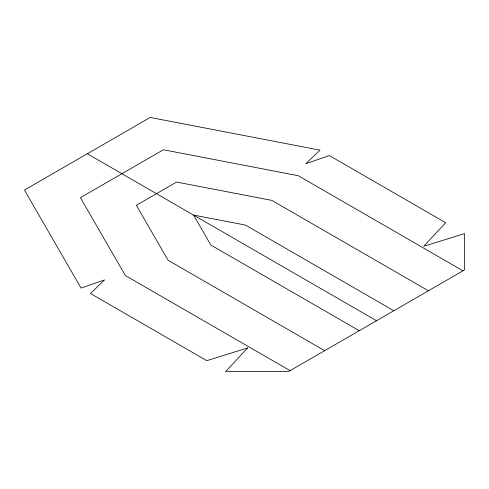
<?xml version="1.0" encoding="UTF-8"?>
<svg xmlns="http://www.w3.org/2000/svg" width="489" height="489" viewBox="0 0 489 489"><rect width="100%" height="100%" fill="white"/><g stroke="black" fill="none" stroke-linecap="round" stroke-linejoin="round"><path stroke-width="0.73" d="M462.979 270.814L298.247 175.71L163.399 149.756L80.398 197.678L125.349 275.527L290.081 370.638M428.401 290.778L271.829 200.386L176.608 182.061L136.352 205.301L168.094 260.276L324.659 350.674M393.822 310.747L245.411 225.062L193.546 215.081L210.832 245.026L359.238 330.711M87.323 153.754L376.53 320.729M247.642 347.948L225.637 371.542L288.51 371.542L464.55 269.91L464.55 233.608L423.682 246.315L445.687 222.721L329.378 155.569L305.802 163.736L319.947 150.123L150.19 117.458L24.45 190.05L81.033 288.058L104.609 279.891L90.465 293.504L206.78 360.656L247.642 347.948"/></g></svg>
